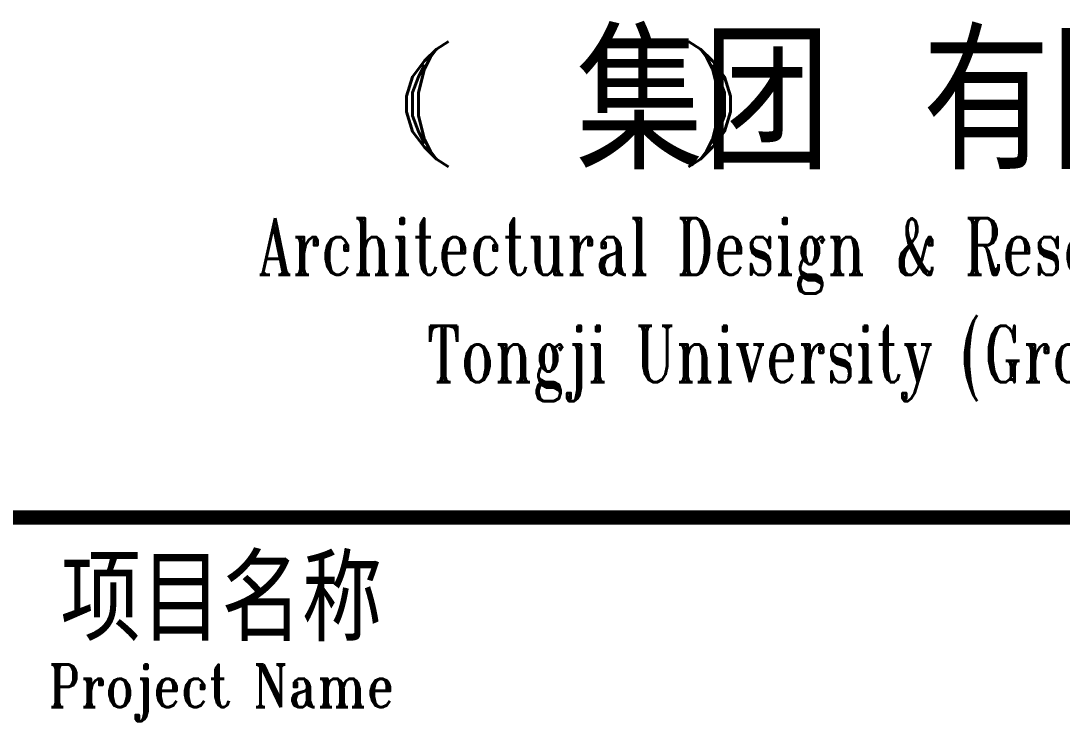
# Model space of a CAD drawing. Extents: x -336391 to 664021, y -458009 to -178412.
# Drawn here: x -120760 to -116334, y -332195 to -329219 of the extents above; entities that cross this region are included whole.
import ezdxf
from ezdxf.enums import TextEntityAlignment as Align

# ---------------------------------------------------------------- set-up
doc = ezdxf.new("R2010")
doc.units = 0
doc.header["$LTSCALE"] = 1000
doc.header["$MEASUREMENT"] = 0
doc.layers.get('0').update_dxf_attribs({"linetype": 'CONTINUOUS'})
doc.layers.add('图框', color=7, linetype='CONTINUOUS')
doc.styles.add('TKZ1_tjhts.shx', font='tjromant.shx', dxfattribs={"bigfont": 'tjhts.shx'})
doc.styles.add('TKZ2_tjkts.shx', font='tjromant.shx', dxfattribs={"bigfont": 'tjkts.shx'})

# ---------------------------------------------------------------- blocks, each defined once
blk = doc.blocks.new('TJAD_TK_LOGO')
at = {"style": 'TKZ1_tjhts.shx', "width": 0.7}
for s, p in [('Architectural Design & Research Institute of', (0.6, -1.0814)), ('Tongji University (Group) Co.,Ltd.', (0.6, -1.2887))]:
    blk.add_text(s, height=0.108983, dxfattribs=at).set_placement(p, align=Align.MIDDLE_CENTER)
at = {"layer": '图框', "style": 'TKZ1_tjhts.shx'}
blk.add_text(' 集团 有限公司', height=0.25884, dxfattribs=at).set_placement((0.6594, -0.8031), align=Align.MIDDLE_CENTER)
at = {"layer": '图框', "style": 'TKZ1_tjhts.shx', "width": 1.7}
blk.add_text('(  )', height=0.15893, dxfattribs=at).set_placement((-0.44, -0.8747))

msp = doc.modelspace()

# ---------------------------------------------------------------- linework, layer by layer
at = {"layer": '图框', "const_width": 60}
msp.add_lwpolyline([(-120907.7, -331329.4), (-112907.7, -331329.4)], dxfattribs=at)

# ---------------------------------------------------------------- block references
at = {"color": 1, "xscale": 2202.171320475958, "yscale": 2202.171320475987, "zscale": 2202.171320475958}
msp.add_blockref('TJAD_TK_LOGO', (-118229, -327796.8), dxfattribs=at)

# ---------------------------------------------------------------- texts
at = {"style": 'TKZ2_tjkts.shx'}
msp.add_text('项目名称', height=360, dxfattribs=at).set_placement((-119907.7, -331674.7), align=Align.MIDDLE_CENTER)
at = {"style": 'TKZ2_tjkts.shx', "width": 0.8}
msp.add_text('Project Name', height=180, dxfattribs=at).set_placement((-119907.7, -332044.6), align=Align.MIDDLE_CENTER)

doc.saveas('drawing.dxf')
